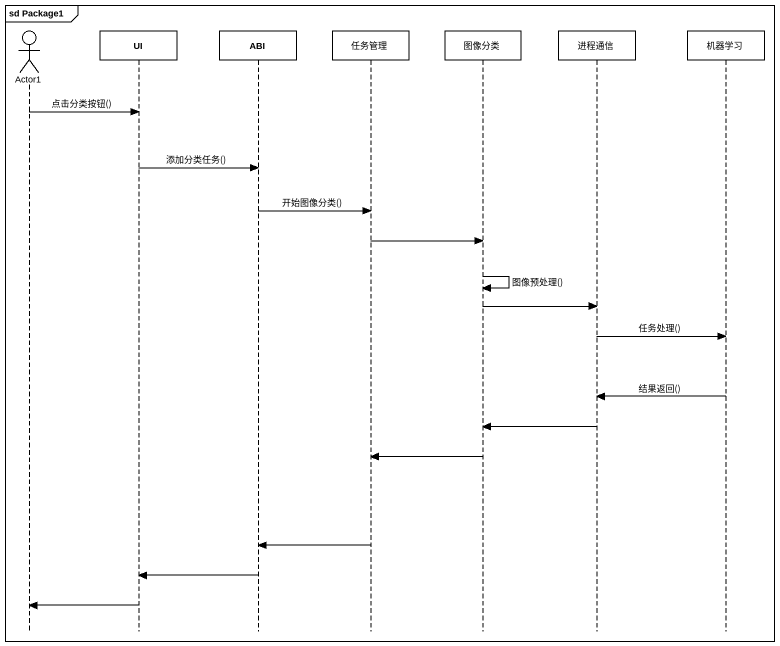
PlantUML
@startuml
mainframe sd Package1
hide footbox
actor Actor1
participant UI
participant ABI
participant 任务管理
participant 图像分类
participant 进程通信
participant 机器学习

Actor1 -> UI : 点击分类按钮()
UI -> ABI : 添加分类任务()
ABI -> 任务管理 : 开始图像分类()
任务管理 -> 图像分类
图像分类 -> 图像分类 : 图像预处理()
图像分类 -> 进程通信
进程通信 -> 机器学习 : 任务处理()
机器学习 -> 进程通信 : 结果返回()
进程通信 -> 图像分类
图像分类 -> 任务管理
任务管理 -> ABI
ABI -> UI
UI -> Actor1
@enduml
